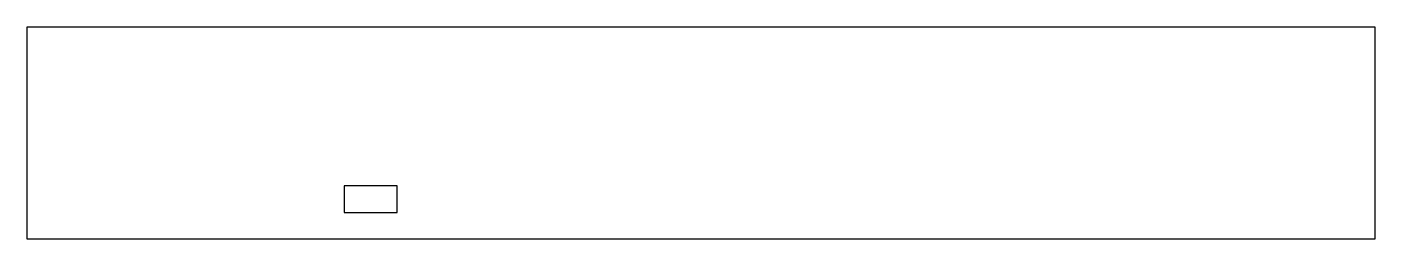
# Model space of a CAD drawing. Header units: millimetres. Extents: x -62 to 193, y -19 to 21.
import ezdxf

# ---------------------------------------------------------------- set-up
doc = ezdxf.new("R2010")
doc.units = ezdxf.units.MM

msp = doc.modelspace()

# ---------------------------------------------------------------- linework, layer by layer
at = {"color": 7, "linetype": 'Continuous', "lineweight": 25}
for p, q in [((193.34, 21.13), (-61.66, 21.13)), ((-61.66, 21.13), (-61.66, -18.87)), ((193.34, -18.87), (193.34, 21.13)), ((8.34, -8.87), (-1.66, -8.87)), ((-1.66, -8.87), (-1.66, -13.87)), ((8.34, -13.87), (8.34, -8.87)), ((-1.66, -13.87), (8.34, -13.87)), ((-61.66, -18.87), (193.34, -18.87))]:
    msp.add_line(p, q, dxfattribs=at)

doc.saveas('drawing.dxf')
